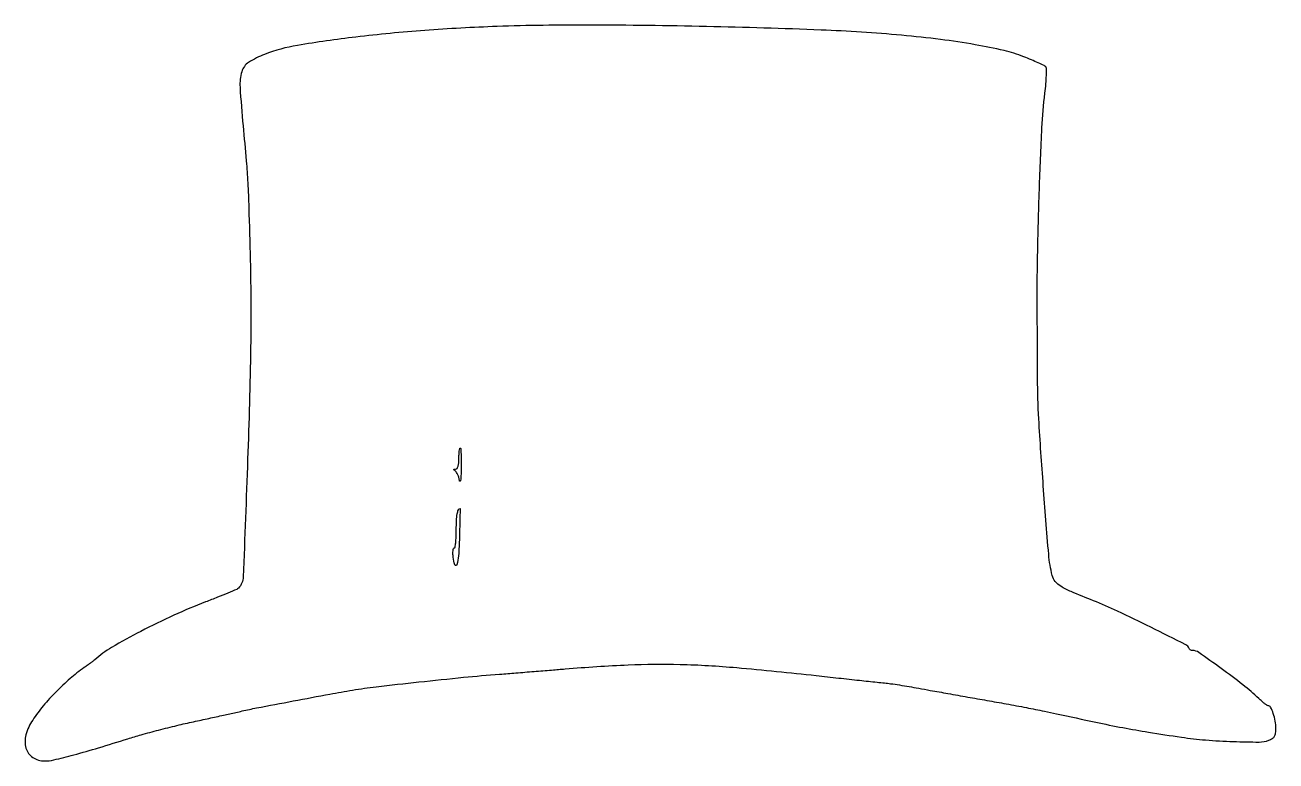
# Model space of a CAD drawing. Extents: x 0 to 476, y 0 to 280.
import ezdxf

# ---------------------------------------------------------------- set-up
doc = ezdxf.new("R2010")
doc.units = 0

msp = doc.modelspace()

# ---------------------------------------------------------------- linework, layer by layer
for points in [[(179.5, 279.322825, 0.009909), (151.983124, 277.831622, 0.011307), (125.735987, 275.289051, 0.011119), (103.562437, 272.132227, 0.050641), (91, 268.725009, 0.053072), (84.961026, 265.641508, 0.177268), (82.339854, 262.133965, 0.088827), (81.673535, 256.298228, 0.007906), (82.849719, 241.5, -0.002176), (84.061643, 228.185629, -0.008349), (84.641323, 219.885123, -0.006186), (85.023501, 210.489659, -0.00081), (85.5566, 190.5, -0.010358), (85.699826, 157.399183, -0.004898), (84.581865, 114.714257, -0.001037), (82.880883, 70.039338, -0.180544), (81.064577, 65.711682, -0.102562), (80.433372, 65.26885, -0.002421), (77.093795, 63.846945, -0.00524), (73.138613, 62.234055, -0.003521), (68.587871, 60.470639, 0.016209), (56.5264, 55.441247, 0.013071), (43.904335, 49.287749, 0.012625), (32.800073, 43.149132, 0.047578), (26.360808, 38.5, -0.014896), (25.73841, 37.985651, -0.003997), (24.719198, 37.20625, -0.004046), (23.546569, 36.339062, -0.004174), (22.372066, 35.5, 0.02468), (16.97139, 31.297015, 0.020626), (11.664133, 26.33369, 0.020699), (6.805779, 20.972504, 0.025483), (2.754281, 15.57488, 0.081261), (0.178946, 9.970886, 0.138678), (0.214718, 4.856568, 0.1779), (2.800065, 1.345556, 0.147038), (7.276666, 0, 0.058363), (10.757776, 0.407726, 0.006819), (18.36191, 2.323688, 0.007562), (27.864943, 5.010963, 0.00462), (39, 8.454807, -0.009475), (44.047924, 9.962482, -0.004359), (50.675, 11.74368, -0.004315), (57.681036, 13.496997, -0.005962), (64, 14.941043, 0.000389), (69.844763, 16.208352, 0.000449), (75.415625, 17.426049, 0.000401), (80.134418, 18.465906, 0.002625), (82.5, 19.002233, -0.009575), (87.971773, 20.163081, -0.00083), (101.96549, 22.828848, -0.001127), (115.920807, 25.430744, -0.004484), (124.5, 26.930873, -0.011704), (133.523996, 28.209288, -0.002323), (149.727528, 30.042853, -0.002626), (166.803727, 31.804138, -0.005061), (180.5, 33.004311, 0.000455), (186.662943, 33.487188, 0.000317), (193.61875, 34.042986, 0.000319), (200.291074, 34.584676, 0.000662), (205.5, 35.017851, -0.009977), (229.437779, 36.56015, -0.017715), (249.198708, 36.737248, -0.015368), (270.720291, 35.504895, -0.005656), (301, 32.489908, 0.000266), (309.56223, 31.544043, 0.000333), (317.50625, 30.6761, 0.000267), (324.174741, 29.955613, 0.002598), (327, 29.66673, -0.010618), (329.299394, 29.394287, -0.003477), (332.675, 28.897489, -0.003463), (336.415715, 28.293798, -0.003907), (340, 27.661014, 0.001229), (344.42554, 26.855248, 0.000372), (351.14375, 25.654264, 0.000373), (358.676626, 24.319227, 0.000406), (366, 23.033085, -0.002045), (373.359996, 21.715635, -0.001818), (381.003125, 20.286484, -0.001824), (387.869694, 18.9507, -0.00562), (392.5, 17.978186, 0.002072), (407.388985, 14.740517, 0.005991), (417.733642, 12.665134, 0.006713), (427.461747, 10.969324, 0.003212), (440, 9.039239, 0.016635), (449.202039, 7.994529, 0.011158), (459.773625, 7.386361, 0.007579), (469.610177, 7.189678, 0.095089), (473.25, 7.869985, 0.046793), (474.667686, 8.58638, 0.117164), (475.474637, 9.408459, 0.103895), (475.880248, 10.570603, 0.0322), (476, 12.428196, 0.047483), (475.742073, 15.138041, 0.03597), (474.968887, 18.024753, 0.032055), (473.961577, 20.422636, 0.284582), (473.029323, 21, -0.154768), (472.642694, 21.122612, -0.010615), (471.706932, 21.812699, -0.014352), (470.613301, 22.706811, -0.010249), (469.439838, 23.766636, 0.022031), (463.42994, 28.942788, 0.009912), (455.120478, 35.22204, 0.004512), (446.6228, 41.266506, 0.153502), (444.28989, 42, -0.075077), (443.835591, 42.068602, -0.06565), (443.398697, 42.269425, -0.068243), (443.044679, 42.56655, -0.097227), (442.833333, 42.917192, 0.191575), (441.723246, 44.164763, 0.001253), (428.343116, 50.836928, 0.005437), (415.676648, 56.943007, 0.01461), (406.5, 60.921721, -0.005149), (398.008952, 64.413865, -0.037168), (394.078683, 66.434033, -0.083399), (391.985903, 68.252948, -0.110046), (390.845397, 70.5, -0.041891), (389.485072, 78.583033, -0.002231), (387.437582, 104.600194, -0.003618), (385.728259, 130.136241, -0.015208), (385.279674, 145.5, 0.001698), (385.275232, 147.545179, 0.00009), (385.237673, 154.08125, 0.000141), (385.189422, 161.854183, 0.000103), (385.131539, 170.5, -0.006412), (385.259627, 192.1259, -0.004044), (385.937034, 217.364199, -0.003604), (386.925383, 240.809911, -0.017916), (388.046842, 253.945989, 0.009278), (388.418404, 257.560451, 0.013773), (388.597618, 260.738026, 0.008821), (388.626865, 263.359915, 0.201114), (388.337527, 264.037792, 0.081717), (387.700812, 264.480317, 0.004726), (385.540325, 265.483864, 0.007085), (382.928539, 266.622834, 0.005144), (379.991238, 267.819148, 0.037229), (372.47507, 270.161133, 0.013489), (361.517164, 272.389909, 0.012152), (348.305509, 274.378227, 0.008788), (333.5, 275.975924, 0.012519), (302.860288, 277.966741, 0.004529), (259.270812, 279.309225, 0.004615), (214.593718, 279.867727, 0.009399)], [(165.850168, 111.25, -0.005734), (165.76386, 108.448539, -0.020322), (165.614981, 106.656858, -0.24917), (165.438, 106.404678, -0.512801), (165.259935, 106.49675, 0.031255), (165.0059, 107.698003, 0.033488), (164.608221, 108.829974, 0.035596), (164.136258, 109.745539, 0.114751), (163.659767, 110.231437, -0.019656), (163.129316, 110.599012, -0.26729), (163.04048, 110.807299, -0.34621), (163.180747, 110.947449, -0.026543), (163.75, 110.984687, 0.237697), (164.275366, 111.257519, 0.080997), (164.670918, 112.049031, 0.052418), (164.921712, 113.305194, 0.023084), (165, 115, -0.011735), (165.035998, 116.53358, -0.019357), (165.146875, 117.825, -0.014069), (165.30209, 118.834959, -0.362246), (165.5, 119, -0.396389), (165.697801, 118.813956, -0.004022), (165.809112, 116.723438, -0.010075), (165.871678, 114.221664, -0.006046)], [(165.187616, 85.002038, -0.009665), (164.856678, 78.071711, -0.060033), (164.196287, 74.580855, -0.722813), (163.47637, 74.572101, -0.0538), (162.810207, 77.5, -0.021273), (162.711167, 78.841769, -0.035585), (162.756394, 79.971875, -0.041434), (162.916097, 80.784908, -0.335283), (163.200801, 81, 0.366317), (163.517789, 81.268229, 0.012456), (163.765235, 83.007292, 0.018132), (163.942474, 85.21342, 0.010977), (164, 87.833333, -0.010766), (164.078826, 91.493672, -0.032175), (164.347151, 93.982647, -0.047977), (164.776624, 95.549071, -0.30465), (165.416667, 96.002038, -0.427469), (165.449972, 95.968861, -0.000057), (165.383758, 92.771629, -0.001183), (165.301413, 89.220647, -0.000709)]]:
    msp.add_lwpolyline(points, format="xyb", close=True)

doc.saveas('drawing.dxf')
